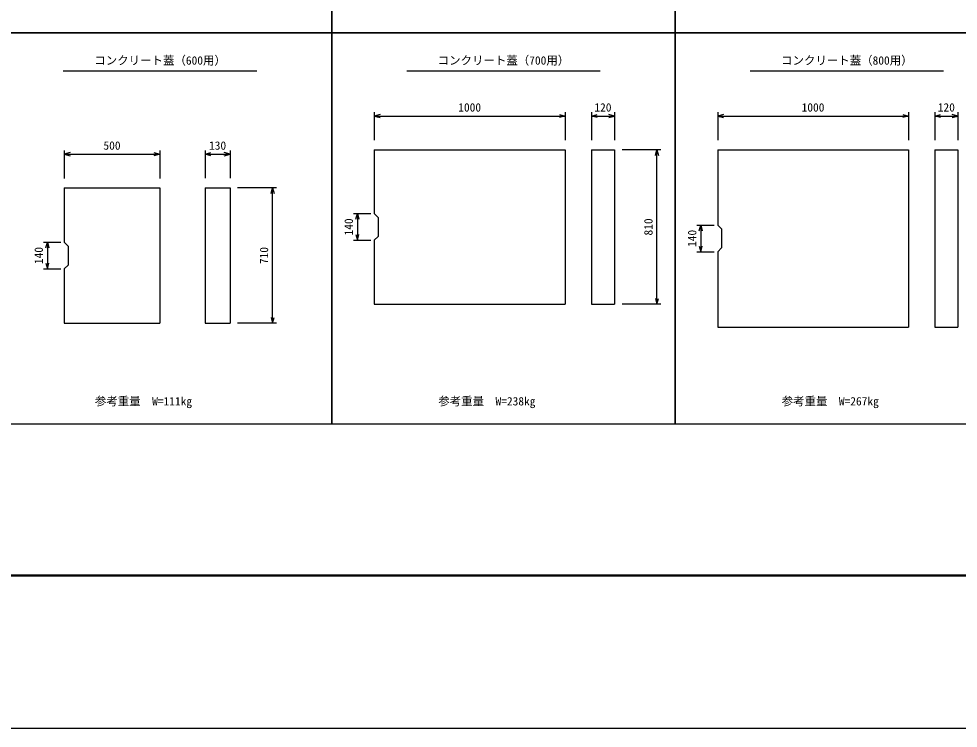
# Model space of a CAD drawing. Units: millimetres, scale not verified. Extents: x -33600 to 33600, y -11880 to 11880.
# Drawn here: x -18192 to -13267, y -11880 to -8160 of the extents above; entities that cross this region are included whole.
import ezdxf
from ezdxf.enums import TextEntityAlignment as Align

# ---------------------------------------------------------------- set-up
doc = ezdxf.new("R2010")
doc.units = ezdxf.units.MM
doc.header["$LTSCALE"] = 40
for name, color, linetype, lineweight in [('0-0_DIM', 7, 'Continuous', 25), ('0-1_Defpoints', 5, 'Continuous', 25), ('0-2_HATCH', 6, 'Continuous', 25), ('0-6_TXT', 7, 'Continuous', 25), ('0-7_WAKU', 3, 'Continuous', 25)]:
    doc.layers.add(name, color=color, linetype=linetype, lineweight=lineweight)
doc.styles.add('ＭＳ ゴシック', font='')
doc.styles.get('ＭＳ ゴシック').set_extended_font_data('MS Gothic')

msp = doc.modelspace()

# ---------------------------------------------------------------- linework, layer by layer
at = {"layer": '0-0_DIM'}
for p, q in [((-16328.08, -8650.18), (-16328.08, -8797.31)), ((-15328.08, -8650.18), (-15328.08, -8797.31)), ((-15189.49, -8650.18), (-15189.49, -8796.59)), ((-15069.49, -8650.18), (-15069.49, -8796.59)), ((-14528.08, -8650.18), (-14528.08, -8797.31)), ((-13528.08, -8650.18), (-13528.08, -8797.31)), ((-13389.49, -8650.18), (-13389.49, -8796.59)), ((-13269.49, -8650.18), (-13269.49, -8796.59)), ((-16328.08, -8670.18), (-15328.08, -8670.18)), ((-15189.49, -8670.18), (-15069.49, -8670.18)), ((-14528.08, -8670.18), (-13528.08, -8670.18)), ((-13389.49, -8670.18), (-13269.49, -8670.18)), ((-17953.08, -8850.18), (-17953.08, -8997.31)), ((-17453.08, -8850.18), (-17453.08, -8997.31)), ((-17214.49, -8850.19), (-17214.49, -8996.59)), ((-17084.49, -8850.19), (-17084.49, -8996.59)), ((-14826.41, -8846.72), (-15029.49, -8846.72)), ((-14846.41, -9656.72), (-14846.41, -8846.72)), ((-17953.08, -8870.18), (-17453.08, -8870.18)), ((-17214.49, -8870.19), (-17084.49, -8870.19)), ((-16841.41, -9046.72), (-17044.49, -9046.72)), ((-16861.41, -9756.72), (-16861.41, -9046.72)), ((-16437.08, -9181.72), (-16347.08, -9181.72)), ((-16417.08, -9181.72), (-16417.08, -9321.72)), ((-14637.08, -9241.72), (-14547.08, -9241.72)), ((-14617.08, -9241.72), (-14617.08, -9381.72)), ((-18062.08, -9331.72), (-17972.08, -9331.72)), ((-18042.08, -9331.72), (-18042.08, -9471.72)), ((-16437.08, -9321.72), (-16347.08, -9321.72)), ((-14637.08, -9381.72), (-14547.08, -9381.72)), ((-18062.08, -9471.72), (-17972.08, -9471.72)), ((-14826.41, -9656.72), (-15029.49, -9656.72)), ((-16841.41, -9756.72), (-17044.49, -9756.72))]:
    msp.add_line(p, q, dxfattribs=at)
for points in [[(-16298.08, -8662.15), (-16328.08, -8670.18), (-16298.08, -8678.22)], [(-15358.08, -8662.15), (-15328.08, -8670.18), (-15358.08, -8678.22)], [(-15159.49, -8678.22), (-15189.49, -8670.18), (-15159.49, -8662.15)], [(-15099.49, -8678.22), (-15069.49, -8670.18), (-15099.49, -8662.15)], [(-14498.08, -8662.15), (-14528.08, -8670.18), (-14498.08, -8678.22)], [(-13558.08, -8662.15), (-13528.08, -8670.18), (-13558.08, -8678.22)], [(-13359.49, -8678.22), (-13389.49, -8670.18), (-13359.49, -8662.15)], [(-13299.49, -8678.22), (-13269.49, -8670.18), (-13299.49, -8662.15)], [(-17923.08, -8862.15), (-17953.08, -8870.18), (-17923.08, -8878.22)], [(-17483.08, -8862.15), (-17453.08, -8870.18), (-17483.08, -8878.22)], [(-17184.49, -8878.22), (-17214.49, -8870.19), (-17184.49, -8862.15)], [(-17114.49, -8878.22), (-17084.49, -8870.19), (-17114.49, -8862.15)], [(-14854.45, -8876.72), (-14846.41, -8846.72), (-14838.37, -8876.72)], [(-16869.45, -9076.72), (-16861.41, -9046.72), (-16853.37, -9076.72)], [(-16425.12, -9211.72), (-16417.08, -9181.72), (-16409.05, -9211.72)], [(-14625.12, -9271.72), (-14617.08, -9241.72), (-14609.05, -9271.72)], [(-16425.12, -9291.72), (-16417.08, -9321.72), (-16409.05, -9291.72)], [(-18050.12, -9361.72), (-18042.08, -9331.72), (-18034.05, -9361.72)], [(-14625.12, -9351.72), (-14617.08, -9381.72), (-14609.05, -9351.72)], [(-18050.12, -9441.72), (-18042.08, -9471.72), (-18034.05, -9441.72)], [(-14854.45, -9626.72), (-14846.41, -9656.72), (-14838.37, -9626.72)], [(-16869.45, -9726.72), (-16861.41, -9756.72), (-16853.37, -9726.72)]]:
    msp.add_lwpolyline(points, dxfattribs=at)
at = {"layer": '0-1_Defpoints'}
msp.add_lwpolyline([(-33600, -11880), (0, -11880), (0, 11880), (-33600, 11880)], close=True, dxfattribs=at)
at = {"layer": '0-2_HATCH'}
for p, q in [((-16328.08, -8846.72), (-16328.08, -9181.72)), ((-15189.49, -8846.72), (-15069.49, -8846.72)), ((-15069.49, -8846.72), (-15069.49, -9656.72)), ((-14528.08, -8846.72), (-14528.08, -9241.72)), ((-13389.49, -8846.72), (-13389.49, -9776.72)), ((-17953.08, -9046.72), (-17953.08, -9331.72)), ((-17214.49, -9046.72), (-17214.49, -9756.72)), ((-17214.49, -9046.72), (-17084.49, -9046.72)), ((-17084.49, -9046.72), (-17084.49, -9756.72)), ((-16308.08, -9201.72), (-16328.08, -9181.72)), ((-16308.08, -9201.72), (-16308.08, -9301.72)), ((-14528.08, -9241.72), (-14508.08, -9261.72)), ((-16328.08, -9321.72), (-16308.08, -9301.72)), ((-17953.08, -9331.72), (-17933.08, -9351.72)), ((-17933.08, -9351.72), (-17933.08, -9451.72)), ((-16328.08, -9321.72), (-16328.08, -9656.72)), ((-14528.08, -9381.72), (-14528.08, -9776.72)), ((-17933.08, -9451.72), (-17953.08, -9471.72)), ((-17953.08, -9471.72), (-17953.08, -9756.72)), ((-16328.08, -9656.72), (-15328.08, -9656.72)), ((-17953.08, -9756.72), (-17453.08, -9756.72)), ((-17214.49, -9756.72), (-17084.49, -9756.72)), ((-14528.08, -9776.72), (-13528.08, -9776.72)), ((-13389.49, -9776.72), (-13269.49, -9776.72))]:
    msp.add_line(p, q, dxfattribs=at)
for points in [[(-16328.08, -8846.72), (-15328.08, -8846.72), (-15328.08, -9656.72)], [(-15189.49, -8846.72), (-15189.49, -9656.72), (-15069.49, -9656.72)], [(-14528.08, -8846.72), (-13528.08, -8846.72), (-13528.08, -9776.72)], [(-13389.49, -8846.72), (-13269.49, -8846.72), (-13269.49, -9776.72)], [(-17953.08, -9046.72), (-17453.08, -9046.72), (-17453.08, -9756.72)], [(-14508.08, -9261.72), (-14508.08, -9361.72), (-14528.08, -9381.72)]]:
    msp.add_lwpolyline(points, dxfattribs=at)
at = {"layer": '0-6_TXT'}
for p, q in [((-17958.48, -8434.13), (-16943.53, -8434.13)), ((-16158.48, -8434.13), (-15143.53, -8434.13)), ((-14358.48, -8434.13), (-13343.53, -8434.13))]:
    msp.add_line(p, q, dxfattribs=at)
for points in [[(-18351.01, -8234.13), (-16551.01, -8234.13), (-16551.01, -4634.13), (-18351.01, -4634.13)], [(-16551.01, -8234.13), (-14751.01, -8234.13), (-14751.01, -4634.13), (-16551.01, -4634.13)], [(-14751.01, -8234.13), (-12951.01, -8234.13), (-12951.01, -4634.13), (-14751.01, -4634.13)], [(-18351.01, -10284.13), (-16551.01, -10284.13), (-16551.01, -8234.13), (-18351.01, -8234.13)], [(-16551.01, -10284.13), (-14751.01, -10284.13), (-14751.01, -8234.13), (-16551.01, -8234.13)], [(-14751.01, -10284.13), (-12951.01, -10284.13), (-12951.01, -8234.13), (-14751.01, -8234.13)]]:
    msp.add_lwpolyline(points, close=True, dxfattribs=at)
at = {"layer": '0-7_WAKU', "lineweight": 50}
msp.add_lwpolyline([(-32800, -11080), (-800, -11080), (-800, 11080), (-32800, 11080)], close=True, dxfattribs=at)

# ---------------------------------------------------------------- texts
at = {"layer": '0-0_DIM', "style": 'ＭＳ ゴシック'}
for s, p in [('1000', (-15888.08, -8660.18)), ('120', (-15174.49, -8660.18)), ('1000', (-14088.08, -8660.18)), ('120', (-13374.49, -8660.18)), ('500', (-17748.08, -8860.18)), ('130', (-17194.49, -8860.19)), ('参考重量\u3000W=111kg', (-17792.85, -10200.78)), ('参考重量\u3000W=238kg', (-15992.85, -10200.78)), ('参考重量\u3000W=267kg', (-14192.85, -10200.78))]:
    msp.add_text(s, height=43.99, dxfattribs=at).set_placement(p, align=Align.BOTTOM_LEFT)
for s, p in [('140', (-16427.08, -9296.72)), ('810', (-14856.41, -9296.72)), ('140', (-14627.08, -9356.72)), ('140', (-18052.08, -9446.72)), ('710', (-16871.41, -9446.72))]:
    msp.add_text(s, height=43.99, rotation=90, dxfattribs=at).set_placement(p, align=Align.BOTTOM_LEFT)
at = {"layer": '0-6_TXT', "style": 'ＭＳ ゴシック'}
for s, p in [('コンクリート蓋（600用）', (-17796.01, -8414.13)), ('コンクリート蓋（700用）', (-15996.01, -8414.13)), ('コンクリート蓋（800用）', (-14196.01, -8414.13))]:
    msp.add_text(s, height=43.99, dxfattribs=at).set_placement(p, align=Align.BOTTOM_LEFT)

doc.saveas('drawing.dxf')
